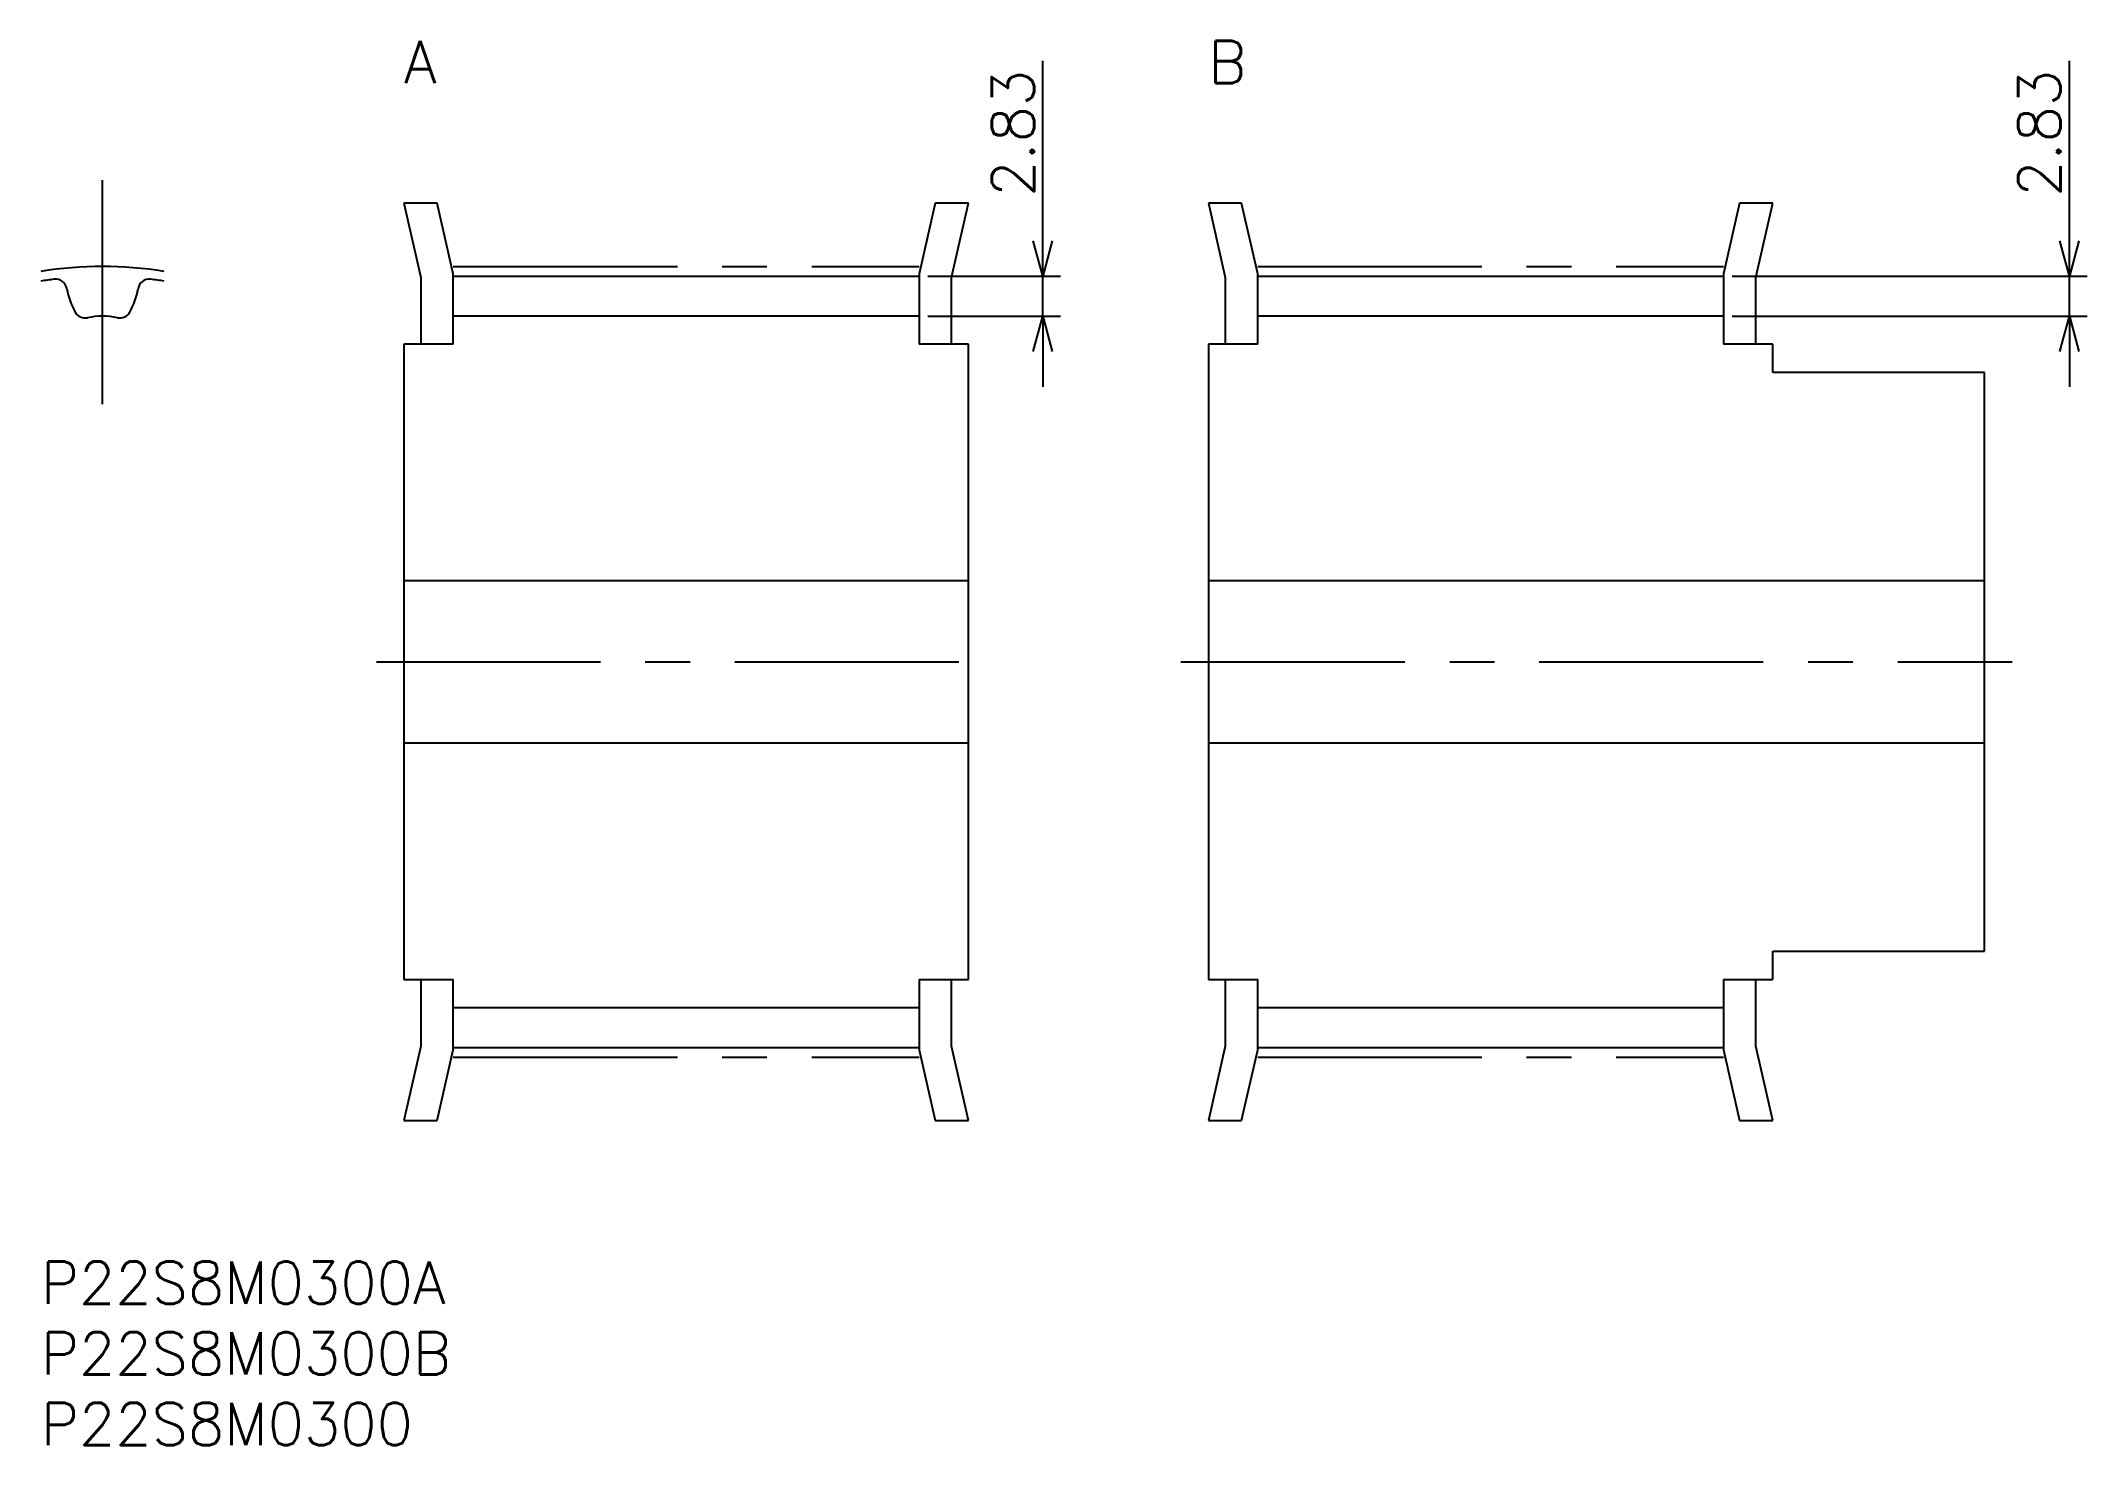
# Model space of a CAD drawing. Extents: x 0 to 145, y -13 to 86.
import ezdxf

# ---------------------------------------------------------------- set-up
doc = ezdxf.new("R2010")
doc.units = 0
doc.header["$LTSCALE"] = 0.5
doc.header["$PDMODE"] = 35
doc.linetypes.add('CENTER', pattern=[50.8, 31.75, -6.35, 6.35, -6.35])
doc.layers.get('0').update_dxf_attribs({"linetype": 'CONTINUOUS'})
doc.layers.get('DEFPOINTS').update_dxf_attribs({"linetype": 'CONTINUOUS'})
for name, color, linetype in [('MSM_CENTER', 1, 'CENTER'), ('MSM_CONTINUOUS', 7, 'CONTINUOUS'), ('MSM_PART_NUMBER', 7, 'CONTINUOUS')]:
    doc.layers.add(name, color=color, linetype=linetype)
doc.styles.get("Standard").update_dxf_attribs({"font": 'txt.shx', "height": 3, "bigfont": 'bigfont.shx'})
doc.dimstyles.get("Standard").update_dxf_attribs({"dimtxt": 2.5, "dimasz": 2.5, "dimexe": 1.25, "dimexo": 0.625, "dimtad": 1, "dimcen": 2.5, "dimazin": 3, "dimtfac": 1, "dimtmove": 0, "dimatfit": 3})

# ---------------------------------------------------------------- blocks, each defined once
blk = doc.blocks.new('*U31')
at = {"layer": 'MSM_PART_NUMBER'}
blk.add_text('P22S8M0300A', height=3, dxfattribs=at).set_placement((0, -3))
blk = doc.blocks.new('*U32')
at = {"layer": 'MSM_PART_NUMBER'}
blk.add_text('P22S8M0300B', height=3, dxfattribs=at).set_placement((0, -8))
blk = doc.blocks.new('*U33')
at = {"layer": 'MSM_PART_NUMBER'}
blk.add_text('P22S8M0300', height=3, dxfattribs=at).set_placement((0, -13))
blk = doc.blocks.new('*U34')
at = {"layer": 'MSM_PART_NUMBER'}
blk.add_text('A', height=3, dxfattribs=at).set_placement((25.72, 83.5))
blk = doc.blocks.new('*U35')
at = {"layer": 'MSM_PART_NUMBER'}
blk.add_text('B', height=3, dxfattribs=at).set_placement((82.72, 83.5))
blk = doc.blocks.new('_OPEN30')
at = {"color": 0, "linetype": 'BYBLOCK'}
for p, q in [((-1, 0.268), (0, 0)), ((0, 0), (-1, -0.268)), ((0, 0), (-1, 0))]:
    blk.add_line(p, q, dxfattribs=at)
blk = doc.blocks.new('*U36')
at = {"layer": 'MSM_CONTINUOUS'}
blk.add_text('2.83', height=3, rotation=90, dxfattribs=at).set_placement((70.37, 75.45))
blk = doc.blocks.new('*D28')
at = {"layer": 'DEFPOINTS', "color": 0}
for p in [(62.22, 69.83), (70.99, 69.83), (62.22, 66.99)]:
    blk.add_point(p, dxfattribs=at)
at = {"layer": 'MSM_CONTINUOUS'}
for p, q in [((70.99, 66.99), (70.99, 85.08)), ((62.85, 69.83), (72.24, 69.83)), ((70.99, 66.99), (70.99, 69.83)), ((62.85, 66.99), (72.24, 66.99)), ((70.99, 64.49), (70.99, 61.99))]:
    blk.add_line(p, q, dxfattribs=at)
blk.add_blockref('*U36', (0, 0), dxfattribs=at)
at = {"layer": 'MSM_CONTINUOUS', "xscale": 2.5, "yscale": 2.5, "zscale": 2.5}
for p, rotation in [((70.99, 69.83), 270), ((70.99, 66.99), 90)]:
    blk.add_blockref('_OPEN30', p, dxfattribs=dict(at, rotation=rotation))
blk = doc.blocks.new('*U37')
at = {"layer": 'MSM_CONTINUOUS'}
blk.add_text('2.83', height=3, rotation=90, dxfattribs=at).set_placement((143.11, 75.45))
blk = doc.blocks.new('*D29')
at = {"layer": 'DEFPOINTS', "color": 0}
for p in [(119.22, 69.83), (143.74, 69.83), (119.22, 66.99)]:
    blk.add_point(p, dxfattribs=at)
at = {"layer": 'MSM_CONTINUOUS'}
for p, q in [((143.74, 66.99), (143.74, 85.08)), ((119.85, 69.83), (144.99, 69.83)), ((143.74, 66.99), (143.74, 69.83)), ((119.85, 66.99), (144.99, 66.99)), ((143.74, 64.49), (143.74, 61.99))]:
    blk.add_line(p, q, dxfattribs=at)
blk.add_blockref('*U37', (0, 0), dxfattribs=at)
at = {"layer": 'MSM_CONTINUOUS', "xscale": 2.5, "yscale": 2.5, "zscale": 2.5}
for p, rotation in [((143.74, 69.83), 270), ((143.74, 66.99), 90)]:
    blk.add_blockref('_OPEN30', p, dxfattribs=dict(at, rotation=rotation))

msp = doc.modelspace()

# ---------------------------------------------------------------- linework, layer by layer
at = {"layer": 'MSM_CENTER'}
for p, q in [((4.362, 60.769), (4.362, 76.625)), ((29.223, 70.51), (62.223, 70.51)), ((86.223, 70.51), (119.223, 70.51)), ((23.773, 42.5), (67.673, 42.5)), ((80.773, 42.5), (139.673, 42.5)), ((29.223, 14.49), (62.223, 14.49)), ((86.223, 14.49), (119.223, 14.49))]:
    msp.add_line(p, q, dxfattribs=at)
msp.add_arc((4.362, 42.5), 28.01, 81.04167, 98.95833, dxfattribs=at)
at = {"layer": 'MSM_CONTINUOUS'}
for p, q in [((28.082, 75), (25.723, 75)), ((25.723, 75), (26.923, 69.739)), ((29.223, 69.998), (28.082, 75)), ((63.364, 75), (62.223, 69.998)), ((65.723, 75), (63.364, 75)), ((64.523, 69.739), (65.723, 75)), ((85.082, 75), (82.723, 75)), ((82.723, 75), (83.923, 69.739)), ((86.223, 69.998), (85.082, 75)), ((120.364, 75), (119.223, 69.998)), ((122.723, 75), (120.364, 75)), ((121.523, 69.739), (122.723, 75)), ((26.923, 69.739), (26.923, 65)), ((29.223, 65), (29.223, 69.998)), ((29.223, 69.825), (62.223, 69.825)), ((62.223, 69.998), (62.223, 65)), ((64.523, 65), (64.523, 69.739)), ((83.923, 69.739), (83.923, 65)), ((86.223, 65), (86.223, 69.998)), ((86.223, 69.825), (119.223, 69.825)), ((119.223, 69.998), (119.223, 65)), ((121.523, 65), (121.523, 69.739)), ((62.223, 66.995), (29.223, 66.995)), ((119.223, 66.995), (86.223, 66.995)), ((25.723, 65), (25.723, 20)), ((29.223, 65), (25.723, 65)), ((65.723, 65), (62.223, 65)), ((65.723, 20), (65.723, 65)), ((82.723, 65), (82.723, 20)), ((86.223, 65), (82.723, 65)), ((122.723, 65), (119.223, 65)), ((122.723, 63), (122.723, 65)), ((137.723, 63), (122.723, 63)), ((137.723, 22), (137.723, 63)), ((65.723, 48.25), (25.723, 48.25)), ((137.723, 48.25), (82.723, 48.25)), ((25.723, 36.75), (65.723, 36.75)), ((82.723, 36.75), (137.723, 36.75)), ((122.723, 20), (122.723, 22)), ((122.723, 22), (137.723, 22)), ((25.723, 20), (29.223, 20)), ((26.923, 20), (26.923, 15.261)), ((29.223, 15.002), (29.223, 20)), ((62.223, 20), (62.223, 15.002)), ((62.223, 20), (65.723, 20)), ((64.523, 15.261), (64.523, 20)), ((82.723, 20), (86.223, 20)), ((83.923, 20), (83.923, 15.261)), ((86.223, 15.002), (86.223, 20)), ((119.223, 20), (119.223, 15.002)), ((119.223, 20), (122.723, 20)), ((121.523, 15.261), (121.523, 20)), ((29.223, 18.005), (62.223, 18.005)), ((86.223, 18.005), (119.223, 18.005)), ((26.923, 15.261), (25.723, 10)), ((28.082, 10), (29.223, 15.002)), ((29.223, 15.175), (62.223, 15.175)), ((62.223, 15.002), (63.364, 10)), ((65.723, 10), (64.523, 15.261)), ((83.923, 15.261), (82.723, 10)), ((85.082, 10), (86.223, 15.002)), ((86.223, 15.175), (119.223, 15.175)), ((119.223, 15.002), (120.364, 10)), ((122.723, 10), (121.523, 15.261)), ((25.723, 10), (28.082, 10)), ((63.364, 10), (65.723, 10)), ((82.723, 10), (85.082, 10)), ((120.364, 10), (122.723, 10))]:
    msp.add_line(p, q, dxfattribs=at)
for centre, radius, start, end in [((4.362, 42.5), 27.325, 97.17882, 99.18482), ((1.047, 68.817), 0.8, 9.67088, 97.17882), ((7.676, 68.817), 0.8, 82.82118, 170.32912), ((4.362, 42.5), 27.325, 80.81518, 82.82118), ((6.962, 69.825), 5.2, 189.67088, 209.37531), ((1.762, 69.825), 5.2, 330.62469, 350.32912), ((3.127, 67.667), 0.8, 209.37531, 281.87117), ((4.362, 61.795), 5.2, 78.12882, 101.87117), ((5.596, 67.667), 0.8, 258.12883, 330.6247)]:
    msp.add_arc(centre, radius, start, end, dxfattribs=at)

# ---------------------------------------------------------------- block references
for name in ['*U34', '*U35', '*U31', '*U32', '*U33']:
    msp.add_blockref(name, (0, 0), dxfattribs=at)

# ---------------------------------------------------------------- dimensions: what is measured, and where the dimension line sits
for base, p1, p2, picture, middle in [((70.991, 69.825), (62.223, 66.995), (62.223, 69.825), '*D28', (68.866, 79.95)), ((143.739, 69.825), (119.223, 66.995), (119.223, 69.825), '*D29', (141.614, 79.95))]:
    dim = msp.add_linear_dim(base=base, p1=p1, p2=p2, angle=90, dimstyle='Standard', override={"dimlfac": 1}, dxfattribs=at)
    dim.commit()
    dim.dimension.update_dxf_attribs({"geometry": picture, "text_midpoint": middle})

doc.saveas('drawing.dxf')
